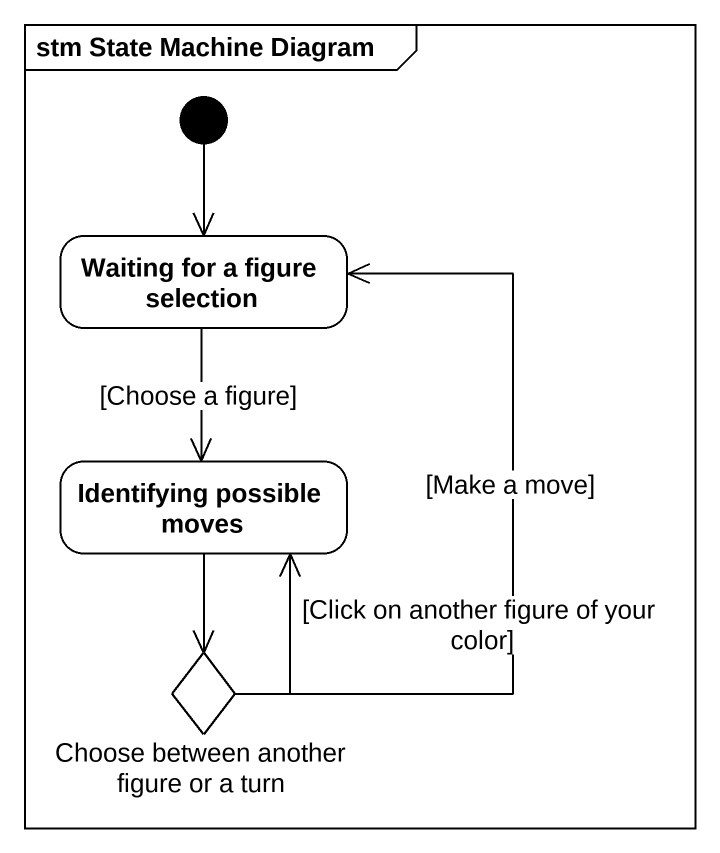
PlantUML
@startuml
mainframe stm State Machine Diagram
hide empty description
state "Waiting for a figure selection" as Waiting_for_a_figure
state "Identifying possible moves" as Identifying_possible_moves
state "Choose between another figure or a turn" as Choose_between_another <<choice>>
[*] --> Waiting_for_a_figure
Waiting_for_a_figure --> Identifying_possible_moves : [Choose a figure]
Identifying_possible_moves --> Choose_between_another
Choose_between_another -up-> Waiting_for_a_figure : [Make a move]
Choose_between_another -up-> Identifying_possible_moves : [Click on another figure of your color]
@enduml
